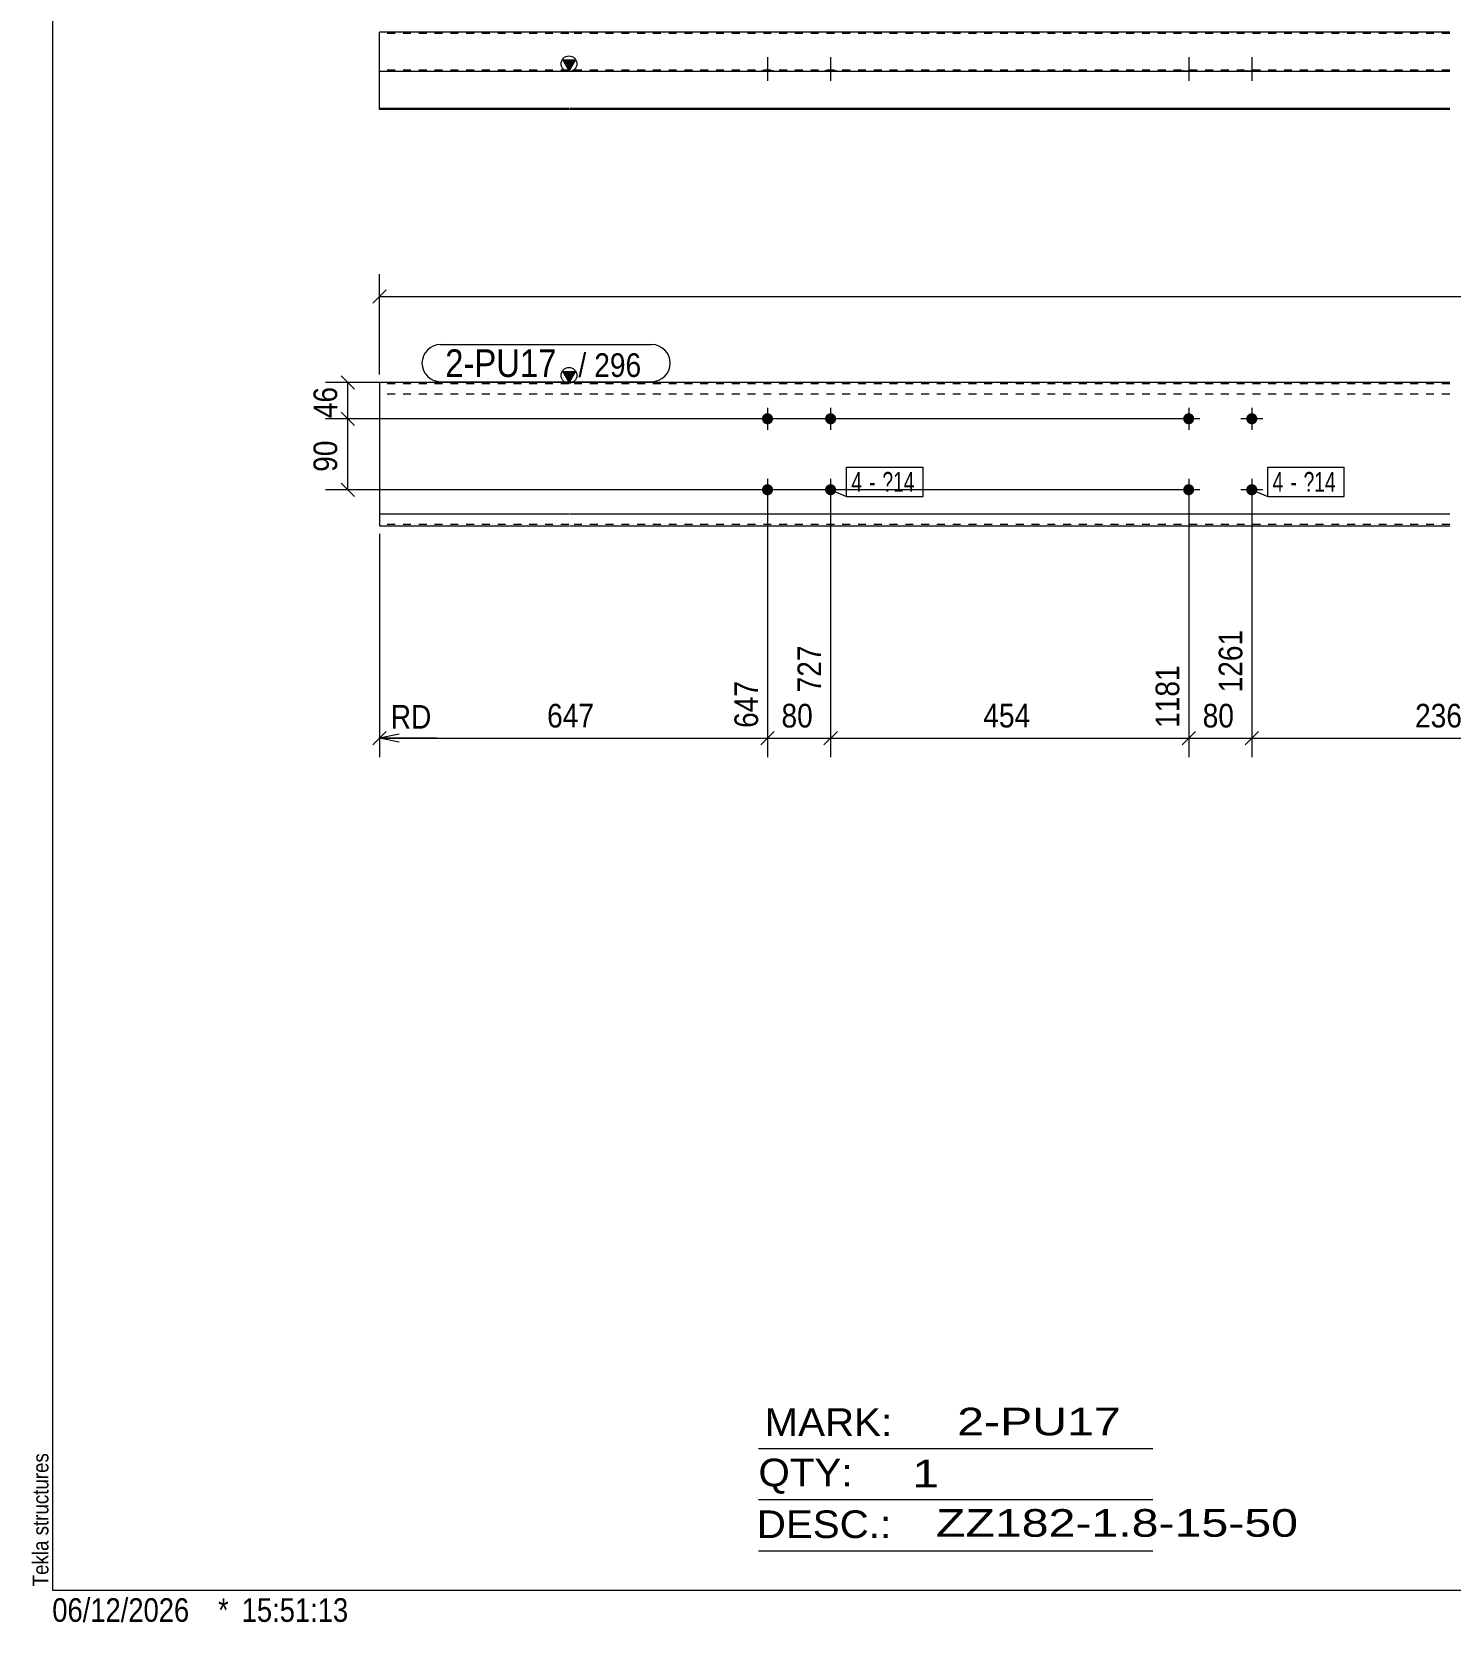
# Model space of a CAD drawing. Header units: millimetres. Extents: x 2 to 579, y 1 to 405.
# Drawn here: x 2.4 to 182.2, y 1 to 202.6 of the extents above; entities that cross this region are included whole.
import ezdxf

# ---------------------------------------------------------------- set-up
doc = ezdxf.new("R2010")
doc.units = ezdxf.units.MM
doc.linetypes.add('XKITLINE00', pattern=[0])
doc.linetypes.add('XKITLINE01', pattern=[4, 1, -1, 1, -1])
for name, color, linetype, lineweight in [('Bolt', 3, 'Continuous', 0), ('BoltMark', 7, 'Continuous', 0), ('Dimensions', 7, 'Continuous', 0), ('DrawingSheet', 5, 'Continuous', 0), ('OtherObjectType', 7, 'Continuous', 0), ('Part', 2, 'Continuous', 0), ('PartMark', 7, 'Continuous', 0)]:
    doc.layers.add(name, color=color, linetype=linetype, lineweight=lineweight)
doc.styles.add('ARIAL', font='ARIAL.TTF')
doc.styles.add('ARIAL_NARROW', font='ARIALN.TTF')

# ---------------------------------------------------------------- blocks, each defined once
blk = doc.blocks.new('*A1')
at = {"layer": 'Bolt'}
for points in [[(96.35, 153.52), (96.34, 153.49), (96.34, 153.45), (96.33, 153.42), (96.33, 153.39), (96.32, 153.35), (96.31, 153.32), (96.29, 153.29), (96.28, 153.26), (96.26, 153.23), (96.25, 153.2), (96.23, 153.17), (96.21, 153.14), (96.19, 153.11), (96.17, 153.09), (96.14, 153.06), (96.12, 153.04), (96.09, 153.01), (96.06, 152.99), (96.04, 152.97), (96.01, 152.96), (95.98, 152.94), (95.95, 152.92), (95.91, 152.91), (95.88, 152.9), (95.85, 152.89), (95.82, 152.88), (95.78, 152.87), (95.75, 152.86), (95.72, 152.86), (95.68, 152.86), (95.65, 152.86), (95.61, 152.86), (95.58, 152.86), (95.54, 152.86), (95.51, 152.87), (95.48, 152.88), (95.44, 152.89), (95.41, 152.9), (95.38, 152.91), (95.35, 152.92), (95.32, 152.94), (95.29, 152.96), (95.26, 152.97), (95.23, 152.99), (95.2, 153.01), (95.18, 153.04), (95.15, 153.06), (95.13, 153.09), (95.11, 153.11), (95.08, 153.14), (95.06, 153.17), (95.05, 153.2), (95.03, 153.23), (95.01, 153.26), (95, 153.29), (94.99, 153.32), (94.98, 153.35), (94.97, 153.39), (94.96, 153.42), (94.95, 153.45), (94.95, 153.49), (94.95, 153.52), (94.95, 153.56), (94.95, 153.59), (94.95, 153.62), (94.95, 153.66), (94.96, 153.69), (94.97, 153.73), (94.98, 153.76), (94.99, 153.79), (95, 153.82), (95.01, 153.86), (95.03, 153.89), (95.05, 153.92), (95.06, 153.94), (95.08, 153.97), (95.11, 154), (95.13, 154.03), (95.15, 154.05), (95.18, 154.07), (95.2, 154.1), (95.23, 154.12), (95.26, 154.14), (95.29, 154.16), (95.32, 154.17), (95.35, 154.19), (95.38, 154.2), (95.41, 154.21), (95.44, 154.23), (95.48, 154.23), (95.51, 154.24), (95.54, 154.25), (95.58, 154.25), (95.61, 154.25), (95.65, 154.26), (95.68, 154.25), (95.72, 154.25), (95.75, 154.25), (95.78, 154.24), (95.82, 154.23), (95.85, 154.23), (95.88, 154.21), (95.91, 154.2), (95.95, 154.19), (95.98, 154.17), (96.01, 154.16), (96.04, 154.14), (96.06, 154.12), (96.09, 154.1), (96.12, 154.07), (96.14, 154.05), (96.17, 154.03), (96.19, 154), (96.21, 153.97), (96.23, 153.94), (96.25, 153.92), (96.26, 153.89), (96.28, 153.86), (96.29, 153.82), (96.31, 153.79), (96.32, 153.76), (96.33, 153.73), (96.33, 153.69), (96.34, 153.66), (96.34, 153.62), (96.35, 153.59), (96.35, 153.56)], [(104.35, 153.52), (104.34, 153.49), (104.34, 153.45), (104.33, 153.42), (104.33, 153.39), (104.32, 153.35), (104.31, 153.32), (104.29, 153.29), (104.28, 153.26), (104.26, 153.23), (104.25, 153.2), (104.23, 153.17), (104.21, 153.14), (104.19, 153.11), (104.17, 153.09), (104.14, 153.06), (104.12, 153.04), (104.09, 153.01), (104.06, 152.99), (104.04, 152.97), (104.01, 152.96), (103.98, 152.94), (103.95, 152.92), (103.91, 152.91), (103.88, 152.9), (103.85, 152.89), (103.82, 152.88), (103.78, 152.87), (103.75, 152.86), (103.72, 152.86), (103.68, 152.86), (103.65, 152.86), (103.61, 152.86), (103.58, 152.86), (103.54, 152.86), (103.51, 152.87), (103.48, 152.88), (103.44, 152.89), (103.41, 152.9), (103.38, 152.91), (103.35, 152.92), (103.32, 152.94), (103.29, 152.96), (103.26, 152.97), (103.23, 152.99), (103.2, 153.01), (103.18, 153.04), (103.15, 153.06), (103.13, 153.09), (103.11, 153.11), (103.08, 153.14), (103.06, 153.17), (103.05, 153.2), (103.03, 153.23), (103.01, 153.26), (103, 153.29), (102.99, 153.32), (102.98, 153.35), (102.97, 153.39), (102.96, 153.42), (102.95, 153.45), (102.95, 153.49), (102.95, 153.52), (102.95, 153.56), (102.95, 153.59), (102.95, 153.62), (102.95, 153.66), (102.96, 153.69), (102.97, 153.73), (102.98, 153.76), (102.99, 153.79), (103, 153.82), (103.01, 153.86), (103.03, 153.89), (103.05, 153.92), (103.06, 153.94), (103.08, 153.97), (103.11, 154), (103.13, 154.03), (103.15, 154.05), (103.18, 154.07), (103.2, 154.1), (103.23, 154.12), (103.26, 154.14), (103.29, 154.16), (103.32, 154.17), (103.35, 154.19), (103.38, 154.2), (103.41, 154.21), (103.44, 154.23), (103.48, 154.23), (103.51, 154.24), (103.54, 154.25), (103.58, 154.25), (103.61, 154.25), (103.65, 154.26), (103.68, 154.25), (103.72, 154.25), (103.75, 154.25), (103.78, 154.24), (103.82, 154.23), (103.85, 154.23), (103.88, 154.21), (103.91, 154.2), (103.95, 154.19), (103.98, 154.17), (104.01, 154.16), (104.04, 154.14), (104.06, 154.12), (104.09, 154.1), (104.12, 154.07), (104.14, 154.05), (104.17, 154.03), (104.19, 154), (104.21, 153.97), (104.23, 153.94), (104.25, 153.92), (104.26, 153.89), (104.28, 153.86), (104.29, 153.82), (104.31, 153.79), (104.32, 153.76), (104.33, 153.73), (104.33, 153.69), (104.34, 153.66), (104.34, 153.62), (104.35, 153.59), (104.35, 153.56)], [(96.35, 144.52), (96.34, 144.49), (96.34, 144.45), (96.33, 144.42), (96.33, 144.39), (96.32, 144.35), (96.31, 144.32), (96.29, 144.29), (96.28, 144.26), (96.26, 144.23), (96.25, 144.2), (96.23, 144.17), (96.21, 144.14), (96.19, 144.11), (96.17, 144.09), (96.14, 144.06), (96.12, 144.04), (96.09, 144.01), (96.06, 143.99), (96.04, 143.97), (96.01, 143.96), (95.98, 143.94), (95.95, 143.92), (95.91, 143.91), (95.88, 143.9), (95.85, 143.89), (95.82, 143.88), (95.78, 143.87), (95.75, 143.86), (95.72, 143.86), (95.68, 143.86), (95.65, 143.86), (95.61, 143.86), (95.58, 143.86), (95.54, 143.86), (95.51, 143.87), (95.48, 143.88), (95.44, 143.89), (95.41, 143.9), (95.38, 143.91), (95.35, 143.92), (95.32, 143.94), (95.29, 143.96), (95.26, 143.97), (95.23, 143.99), (95.2, 144.01), (95.18, 144.04), (95.15, 144.06), (95.13, 144.09), (95.11, 144.11), (95.08, 144.14), (95.06, 144.17), (95.05, 144.2), (95.03, 144.23), (95.01, 144.26), (95, 144.29), (94.99, 144.32), (94.98, 144.35), (94.97, 144.39), (94.96, 144.42), (94.95, 144.45), (94.95, 144.49), (94.95, 144.52), (94.95, 144.56), (94.95, 144.59), (94.95, 144.62), (94.95, 144.66), (94.96, 144.69), (94.97, 144.73), (94.98, 144.76), (94.99, 144.79), (95, 144.82), (95.01, 144.86), (95.03, 144.89), (95.05, 144.92), (95.06, 144.94), (95.08, 144.97), (95.11, 145), (95.13, 145.03), (95.15, 145.05), (95.18, 145.07), (95.2, 145.1), (95.23, 145.12), (95.26, 145.14), (95.29, 145.16), (95.32, 145.17), (95.35, 145.19), (95.38, 145.2), (95.41, 145.21), (95.44, 145.23), (95.48, 145.23), (95.51, 145.24), (95.54, 145.25), (95.58, 145.25), (95.61, 145.25), (95.65, 145.26), (95.68, 145.25), (95.72, 145.25), (95.75, 145.25), (95.78, 145.24), (95.82, 145.23), (95.85, 145.23), (95.88, 145.21), (95.91, 145.2), (95.95, 145.19), (95.98, 145.17), (96.01, 145.16), (96.04, 145.14), (96.06, 145.12), (96.09, 145.1), (96.12, 145.07), (96.14, 145.05), (96.17, 145.03), (96.19, 145), (96.21, 144.97), (96.23, 144.94), (96.25, 144.92), (96.26, 144.89), (96.28, 144.86), (96.29, 144.82), (96.31, 144.79), (96.32, 144.76), (96.33, 144.73), (96.33, 144.69), (96.34, 144.66), (96.34, 144.62), (96.35, 144.59), (96.35, 144.56)], [(104.35, 144.52), (104.34, 144.49), (104.34, 144.45), (104.33, 144.42), (104.33, 144.39), (104.32, 144.35), (104.31, 144.32), (104.29, 144.29), (104.28, 144.26), (104.26, 144.23), (104.25, 144.2), (104.23, 144.17), (104.21, 144.14), (104.19, 144.11), (104.17, 144.09), (104.14, 144.06), (104.12, 144.04), (104.09, 144.01), (104.06, 143.99), (104.04, 143.97), (104.01, 143.96), (103.98, 143.94), (103.95, 143.92), (103.91, 143.91), (103.88, 143.9), (103.85, 143.89), (103.82, 143.88), (103.78, 143.87), (103.75, 143.86), (103.72, 143.86), (103.68, 143.86), (103.65, 143.86), (103.61, 143.86), (103.58, 143.86), (103.54, 143.86), (103.51, 143.87), (103.48, 143.88), (103.44, 143.89), (103.41, 143.9), (103.38, 143.91), (103.35, 143.92), (103.32, 143.94), (103.29, 143.96), (103.26, 143.97), (103.23, 143.99), (103.2, 144.01), (103.18, 144.04), (103.15, 144.06), (103.13, 144.09), (103.11, 144.11), (103.08, 144.14), (103.06, 144.17), (103.05, 144.2), (103.03, 144.23), (103.01, 144.26), (103, 144.29), (102.99, 144.32), (102.98, 144.35), (102.97, 144.39), (102.96, 144.42), (102.95, 144.45), (102.95, 144.49), (102.95, 144.52), (102.95, 144.56), (102.95, 144.59), (102.95, 144.62), (102.95, 144.66), (102.96, 144.69), (102.97, 144.73), (102.98, 144.76), (102.99, 144.79), (103, 144.82), (103.01, 144.86), (103.03, 144.89), (103.05, 144.92), (103.06, 144.94), (103.08, 144.97), (103.11, 145), (103.13, 145.03), (103.15, 145.05), (103.18, 145.07), (103.2, 145.1), (103.23, 145.12), (103.26, 145.14), (103.29, 145.16), (103.32, 145.17), (103.35, 145.19), (103.38, 145.2), (103.41, 145.21), (103.44, 145.23), (103.48, 145.23), (103.51, 145.24), (103.54, 145.25), (103.58, 145.25), (103.61, 145.25), (103.65, 145.26), (103.68, 145.25), (103.72, 145.25), (103.75, 145.25), (103.78, 145.24), (103.82, 145.23), (103.85, 145.23), (103.88, 145.21), (103.91, 145.2), (103.95, 145.19), (103.98, 145.17), (104.01, 145.16), (104.04, 145.14), (104.06, 145.12), (104.09, 145.1), (104.12, 145.07), (104.14, 145.05), (104.17, 145.03), (104.19, 145), (104.21, 144.97), (104.23, 144.94), (104.25, 144.92), (104.26, 144.89), (104.28, 144.86), (104.29, 144.82), (104.31, 144.79), (104.32, 144.76), (104.33, 144.73), (104.33, 144.69), (104.34, 144.66), (104.34, 144.62), (104.35, 144.59), (104.35, 144.56)]]:
    blk.add_hatch(color=3, dxfattribs=at).paths.add_polyline_path(points, flags=17)
at = {"layer": 'Bolt', "color": 3, "linetype": 'XKITLINE00', "lineweight": 0}
for p, q in [((97.05, 153.56), (94.25, 153.56)), ((95.65, 154.96), (95.65, 152.16)), ((105.05, 153.56), (102.25, 153.56)), ((103.65, 154.96), (103.65, 152.16)), ((95.65, 145.96), (95.65, 143.16)), ((103.65, 145.96), (103.65, 143.16)), ((97.05, 144.56), (94.25, 144.56)), ((105.05, 144.56), (102.25, 144.56))]:
    blk.add_line(p, q, dxfattribs=at)
blk = doc.blocks.new('*A4')
at = {"layer": 'Bolt'}
for points in [[(149.74, 153.52), (149.73, 153.49), (149.73, 153.45), (149.72, 153.42), (149.72, 153.39), (149.71, 153.35), (149.7, 153.32), (149.68, 153.29), (149.67, 153.26), (149.65, 153.23), (149.64, 153.2), (149.62, 153.17), (149.6, 153.14), (149.58, 153.11), (149.56, 153.09), (149.53, 153.06), (149.51, 153.04), (149.48, 153.01), (149.45, 152.99), (149.43, 152.97), (149.4, 152.96), (149.37, 152.94), (149.34, 152.92), (149.3, 152.91), (149.27, 152.9), (149.24, 152.89), (149.21, 152.88), (149.17, 152.87), (149.14, 152.86), (149.11, 152.86), (149.07, 152.86), (149.04, 152.86), (149, 152.86), (148.97, 152.86), (148.93, 152.86), (148.9, 152.87), (148.87, 152.88), (148.83, 152.89), (148.8, 152.9), (148.77, 152.91), (148.74, 152.92), (148.71, 152.94), (148.68, 152.96), (148.65, 152.97), (148.62, 152.99), (148.59, 153.01), (148.57, 153.04), (148.54, 153.06), (148.52, 153.09), (148.5, 153.11), (148.47, 153.14), (148.45, 153.17), (148.44, 153.2), (148.42, 153.23), (148.4, 153.26), (148.39, 153.29), (148.38, 153.32), (148.37, 153.35), (148.36, 153.39), (148.35, 153.42), (148.34, 153.45), (148.34, 153.49), (148.34, 153.52), (148.34, 153.56), (148.34, 153.59), (148.34, 153.62), (148.34, 153.66), (148.35, 153.69), (148.36, 153.73), (148.37, 153.76), (148.38, 153.79), (148.39, 153.82), (148.4, 153.86), (148.42, 153.89), (148.44, 153.92), (148.45, 153.94), (148.47, 153.97), (148.5, 154), (148.52, 154.03), (148.54, 154.05), (148.57, 154.07), (148.59, 154.1), (148.62, 154.12), (148.65, 154.14), (148.68, 154.16), (148.71, 154.17), (148.74, 154.19), (148.77, 154.2), (148.8, 154.21), (148.83, 154.23), (148.87, 154.23), (148.9, 154.24), (148.93, 154.25), (148.97, 154.25), (149, 154.25), (149.04, 154.26), (149.07, 154.25), (149.11, 154.25), (149.14, 154.25), (149.17, 154.24), (149.21, 154.23), (149.24, 154.23), (149.27, 154.21), (149.3, 154.2), (149.34, 154.19), (149.37, 154.17), (149.4, 154.16), (149.43, 154.14), (149.45, 154.12), (149.48, 154.1), (149.51, 154.07), (149.53, 154.05), (149.56, 154.03), (149.58, 154), (149.6, 153.97), (149.62, 153.94), (149.64, 153.92), (149.65, 153.89), (149.67, 153.86), (149.68, 153.82), (149.7, 153.79), (149.71, 153.76), (149.72, 153.73), (149.72, 153.69), (149.73, 153.66), (149.73, 153.62), (149.74, 153.59), (149.74, 153.56)], [(157.74, 153.52), (157.73, 153.49), (157.73, 153.45), (157.72, 153.42), (157.72, 153.39), (157.71, 153.35), (157.7, 153.32), (157.68, 153.29), (157.67, 153.26), (157.65, 153.23), (157.64, 153.2), (157.62, 153.17), (157.6, 153.14), (157.58, 153.11), (157.56, 153.09), (157.53, 153.06), (157.51, 153.04), (157.48, 153.01), (157.45, 152.99), (157.43, 152.97), (157.4, 152.96), (157.37, 152.94), (157.34, 152.92), (157.3, 152.91), (157.27, 152.9), (157.24, 152.89), (157.21, 152.88), (157.17, 152.87), (157.14, 152.86), (157.11, 152.86), (157.07, 152.86), (157.04, 152.86), (157, 152.86), (156.97, 152.86), (156.93, 152.86), (156.9, 152.87), (156.87, 152.88), (156.83, 152.89), (156.8, 152.9), (156.77, 152.91), (156.74, 152.92), (156.71, 152.94), (156.68, 152.96), (156.65, 152.97), (156.62, 152.99), (156.59, 153.01), (156.57, 153.04), (156.54, 153.06), (156.52, 153.09), (156.5, 153.11), (156.47, 153.14), (156.45, 153.17), (156.44, 153.2), (156.42, 153.23), (156.4, 153.26), (156.39, 153.29), (156.38, 153.32), (156.37, 153.35), (156.36, 153.39), (156.35, 153.42), (156.34, 153.45), (156.34, 153.49), (156.34, 153.52), (156.34, 153.56), (156.34, 153.59), (156.34, 153.62), (156.34, 153.66), (156.35, 153.69), (156.36, 153.73), (156.37, 153.76), (156.38, 153.79), (156.39, 153.82), (156.4, 153.86), (156.42, 153.89), (156.44, 153.92), (156.45, 153.94), (156.47, 153.97), (156.5, 154), (156.52, 154.03), (156.54, 154.05), (156.57, 154.07), (156.59, 154.1), (156.62, 154.12), (156.65, 154.14), (156.68, 154.16), (156.71, 154.17), (156.74, 154.19), (156.77, 154.2), (156.8, 154.21), (156.83, 154.23), (156.87, 154.23), (156.9, 154.24), (156.93, 154.25), (156.97, 154.25), (157, 154.25), (157.04, 154.26), (157.07, 154.25), (157.11, 154.25), (157.14, 154.25), (157.17, 154.24), (157.21, 154.23), (157.24, 154.23), (157.27, 154.21), (157.3, 154.2), (157.34, 154.19), (157.37, 154.17), (157.4, 154.16), (157.43, 154.14), (157.45, 154.12), (157.48, 154.1), (157.51, 154.07), (157.53, 154.05), (157.56, 154.03), (157.58, 154), (157.6, 153.97), (157.62, 153.94), (157.64, 153.92), (157.65, 153.89), (157.67, 153.86), (157.68, 153.82), (157.7, 153.79), (157.71, 153.76), (157.72, 153.73), (157.72, 153.69), (157.73, 153.66), (157.73, 153.62), (157.74, 153.59), (157.74, 153.56)], [(149.74, 144.52), (149.73, 144.49), (149.73, 144.45), (149.72, 144.42), (149.72, 144.39), (149.71, 144.35), (149.7, 144.32), (149.68, 144.29), (149.67, 144.26), (149.65, 144.23), (149.64, 144.2), (149.62, 144.17), (149.6, 144.14), (149.58, 144.11), (149.56, 144.09), (149.53, 144.06), (149.51, 144.04), (149.48, 144.01), (149.45, 143.99), (149.43, 143.97), (149.4, 143.96), (149.37, 143.94), (149.34, 143.92), (149.3, 143.91), (149.27, 143.9), (149.24, 143.89), (149.21, 143.88), (149.17, 143.87), (149.14, 143.86), (149.11, 143.86), (149.07, 143.86), (149.04, 143.86), (149, 143.86), (148.97, 143.86), (148.93, 143.86), (148.9, 143.87), (148.87, 143.88), (148.83, 143.89), (148.8, 143.9), (148.77, 143.91), (148.74, 143.92), (148.71, 143.94), (148.68, 143.96), (148.65, 143.97), (148.62, 143.99), (148.59, 144.01), (148.57, 144.04), (148.54, 144.06), (148.52, 144.09), (148.5, 144.11), (148.47, 144.14), (148.45, 144.17), (148.44, 144.2), (148.42, 144.23), (148.4, 144.26), (148.39, 144.29), (148.38, 144.32), (148.37, 144.35), (148.36, 144.39), (148.35, 144.42), (148.34, 144.45), (148.34, 144.49), (148.34, 144.52), (148.34, 144.56), (148.34, 144.59), (148.34, 144.62), (148.34, 144.66), (148.35, 144.69), (148.36, 144.73), (148.37, 144.76), (148.38, 144.79), (148.39, 144.82), (148.4, 144.86), (148.42, 144.89), (148.44, 144.92), (148.45, 144.94), (148.47, 144.97), (148.5, 145), (148.52, 145.03), (148.54, 145.05), (148.57, 145.07), (148.59, 145.1), (148.62, 145.12), (148.65, 145.14), (148.68, 145.16), (148.71, 145.17), (148.74, 145.19), (148.77, 145.2), (148.8, 145.21), (148.83, 145.23), (148.87, 145.23), (148.9, 145.24), (148.93, 145.25), (148.97, 145.25), (149, 145.25), (149.04, 145.26), (149.07, 145.25), (149.11, 145.25), (149.14, 145.25), (149.17, 145.24), (149.21, 145.23), (149.24, 145.23), (149.27, 145.21), (149.3, 145.2), (149.34, 145.19), (149.37, 145.17), (149.4, 145.16), (149.43, 145.14), (149.45, 145.12), (149.48, 145.1), (149.51, 145.07), (149.53, 145.05), (149.56, 145.03), (149.58, 145), (149.6, 144.97), (149.62, 144.94), (149.64, 144.92), (149.65, 144.89), (149.67, 144.86), (149.68, 144.82), (149.7, 144.79), (149.71, 144.76), (149.72, 144.73), (149.72, 144.69), (149.73, 144.66), (149.73, 144.62), (149.74, 144.59), (149.74, 144.56)], [(157.74, 144.52), (157.73, 144.49), (157.73, 144.45), (157.72, 144.42), (157.72, 144.39), (157.71, 144.35), (157.7, 144.32), (157.68, 144.29), (157.67, 144.26), (157.65, 144.23), (157.64, 144.2), (157.62, 144.17), (157.6, 144.14), (157.58, 144.11), (157.56, 144.09), (157.53, 144.06), (157.51, 144.04), (157.48, 144.01), (157.45, 143.99), (157.43, 143.97), (157.4, 143.96), (157.37, 143.94), (157.34, 143.92), (157.3, 143.91), (157.27, 143.9), (157.24, 143.89), (157.21, 143.88), (157.17, 143.87), (157.14, 143.86), (157.11, 143.86), (157.07, 143.86), (157.04, 143.86), (157, 143.86), (156.97, 143.86), (156.93, 143.86), (156.9, 143.87), (156.87, 143.88), (156.83, 143.89), (156.8, 143.9), (156.77, 143.91), (156.74, 143.92), (156.71, 143.94), (156.68, 143.96), (156.65, 143.97), (156.62, 143.99), (156.59, 144.01), (156.57, 144.04), (156.54, 144.06), (156.52, 144.09), (156.5, 144.11), (156.47, 144.14), (156.45, 144.17), (156.44, 144.2), (156.42, 144.23), (156.4, 144.26), (156.39, 144.29), (156.38, 144.32), (156.37, 144.35), (156.36, 144.39), (156.35, 144.42), (156.34, 144.45), (156.34, 144.49), (156.34, 144.52), (156.34, 144.56), (156.34, 144.59), (156.34, 144.62), (156.34, 144.66), (156.35, 144.69), (156.36, 144.73), (156.37, 144.76), (156.38, 144.79), (156.39, 144.82), (156.4, 144.86), (156.42, 144.89), (156.44, 144.92), (156.45, 144.94), (156.47, 144.97), (156.5, 145), (156.52, 145.03), (156.54, 145.05), (156.57, 145.07), (156.59, 145.1), (156.62, 145.12), (156.65, 145.14), (156.68, 145.16), (156.71, 145.17), (156.74, 145.19), (156.77, 145.2), (156.8, 145.21), (156.83, 145.23), (156.87, 145.23), (156.9, 145.24), (156.93, 145.25), (156.97, 145.25), (157, 145.25), (157.04, 145.26), (157.07, 145.25), (157.11, 145.25), (157.14, 145.25), (157.17, 145.24), (157.21, 145.23), (157.24, 145.23), (157.27, 145.21), (157.3, 145.2), (157.34, 145.19), (157.37, 145.17), (157.4, 145.16), (157.43, 145.14), (157.45, 145.12), (157.48, 145.1), (157.51, 145.07), (157.53, 145.05), (157.56, 145.03), (157.58, 145), (157.6, 144.97), (157.62, 144.94), (157.64, 144.92), (157.65, 144.89), (157.67, 144.86), (157.68, 144.82), (157.7, 144.79), (157.71, 144.76), (157.72, 144.73), (157.72, 144.69), (157.73, 144.66), (157.73, 144.62), (157.74, 144.59), (157.74, 144.56)]]:
    blk.add_hatch(color=3, dxfattribs=at).paths.add_polyline_path(points, flags=17)
at = {"layer": 'Bolt', "color": 3, "linetype": 'XKITLINE00', "lineweight": 0}
for p, q in [((150.44, 153.56), (147.64, 153.56)), ((149.04, 154.96), (149.04, 152.16)), ((158.44, 153.56), (155.64, 153.56)), ((157.04, 154.96), (157.04, 152.16)), ((149.04, 145.96), (149.04, 143.16)), ((157.04, 145.96), (157.04, 143.16)), ((150.44, 144.56), (147.64, 144.56)), ((158.44, 144.56), (155.64, 144.56))]:
    blk.add_line(p, q, dxfattribs=at)
blk = doc.blocks.new('*A7')
at = {"layer": 'Part'}
blk.add_hatch(color=2, dxfattribs=at).paths.add_polyline_path([(69.69, 159.56), (71.29, 159.56), (70.49, 158.16)], flags=17)
at = {"layer": 'Part', "color": 2, "linetype": 'XKITLINE00', "lineweight": 0}
for p, q in [((70.49, 158.16), (69.69, 159.56)), ((69.69, 159.56), (71.29, 159.56)), ((71.29, 159.56), (70.49, 158.16)), ((46.45, 158.16), (46.45, 139.96)), ((70.45, 158.16), (46.45, 158.16)), ((182.13, 158.16), (70.55, 158.16)), ((70.45, 141.46), (46.45, 141.46)), ((182.13, 141.46), (70.55, 141.46)), ((46.45, 139.96), (70.45, 139.96)), ((70.55, 139.96), (182.13, 139.96))]:
    blk.add_line(p, q, dxfattribs=at)
at = {"layer": 'Part', "color": 7, "linetype": 'XKITLINE01', "lineweight": 0}
for p, q in [((70.45, 157.98), (46.45, 157.98)), ((182.13, 157.98), (70.55, 157.98)), ((70.45, 156.66), (46.45, 156.66)), ((182.13, 156.66), (70.55, 156.66)), ((70.45, 140.14), (46.45, 140.14)), ((182.13, 140.14), (70.55, 140.14))]:
    blk.add_line(p, q, dxfattribs=at)
at = {"layer": 'Part', "color": 2, "linetype": 'XKITLINE00', "lineweight": 0}
blk.add_circle((70.49, 159.06), 1, dxfattribs=at)
blk = doc.blocks.new('*A8')
at = {"layer": 'Bolt'}
for points in [[(94.95, 197.58), (94.95, 197.76), (96.35, 197.76), (96.35, 197.58)], [(94.95, 197.58), (94.95, 197.76), (96.35, 197.76), (96.35, 197.58)], [(102.95, 197.58), (102.95, 197.76), (104.35, 197.76), (104.35, 197.58)], [(102.95, 197.58), (102.95, 197.76), (104.35, 197.76), (104.35, 197.58)]]:
    blk.add_hatch(color=3, dxfattribs=at).paths.add_polyline_path(points, flags=17)
at = {"layer": 'Bolt', "color": 3, "linetype": 'XKITLINE00', "lineweight": 0}
for p, q in [((94.95, 197.76), (94.95, 197.58)), ((94.95, 197.76), (94.95, 197.58)), ((95.65, 199.42), (95.65, 196.42)), ((95.65, 199.42), (95.65, 196.42)), ((96.35, 197.76), (96.35, 197.58)), ((96.35, 197.76), (96.35, 197.58)), ((102.95, 197.76), (102.95, 197.58)), ((102.95, 197.76), (102.95, 197.58)), ((103.65, 199.42), (103.65, 196.42)), ((103.65, 199.42), (103.65, 196.42)), ((104.35, 197.76), (104.35, 197.58)), ((104.35, 197.76), (104.35, 197.58))]:
    blk.add_line(p, q, dxfattribs=at)
blk = doc.blocks.new('*A11')
at = {"layer": 'Bolt'}
for points in [[(148.34, 197.58), (148.34, 197.76), (149.74, 197.76), (149.74, 197.58)], [(148.34, 197.58), (148.34, 197.76), (149.74, 197.76), (149.74, 197.58)], [(156.34, 197.58), (156.34, 197.76), (157.74, 197.76), (157.74, 197.58)], [(156.34, 197.58), (156.34, 197.76), (157.74, 197.76), (157.74, 197.58)]]:
    blk.add_hatch(color=3, dxfattribs=at).paths.add_polyline_path(points, flags=17)
at = {"layer": 'Bolt', "color": 3, "linetype": 'XKITLINE00', "lineweight": 0}
for p, q in [((148.34, 197.76), (148.34, 197.58)), ((148.34, 197.76), (148.34, 197.58)), ((149.04, 199.42), (149.04, 196.42)), ((149.04, 199.42), (149.04, 196.42)), ((149.74, 197.76), (149.74, 197.58)), ((149.74, 197.76), (149.74, 197.58)), ((156.34, 197.76), (156.34, 197.58)), ((156.34, 197.76), (156.34, 197.58)), ((157.04, 199.42), (157.04, 196.42)), ((157.04, 199.42), (157.04, 196.42)), ((157.74, 197.76), (157.74, 197.58)), ((157.74, 197.76), (157.74, 197.58))]:
    blk.add_line(p, q, dxfattribs=at)
blk = doc.blocks.new('*A14')
at = {"layer": 'Part'}
blk.add_hatch(color=2, dxfattribs=at).paths.add_polyline_path([(69.69, 199.07), (71.29, 199.07), (70.49, 197.67)], flags=17)
at = {"layer": 'Part', "color": 2, "linetype": 'XKITLINE00', "lineweight": 0}
for p, q in [((46.45, 192.94), (46.45, 202.58)), ((70.45, 202.58), (46.45, 202.58)), ((182.13, 202.58), (70.55, 202.58)), ((70.49, 197.67), (69.69, 199.07)), ((69.69, 199.07), (71.29, 199.07)), ((71.29, 199.07), (70.49, 197.67)), ((70.45, 197.58), (46.45, 197.58)), ((182.13, 197.58), (70.55, 197.58)), ((46.45, 192.76), (46.45, 192.94)), ((46.45, 192.94), (70.45, 192.94)), ((70.45, 192.76), (46.45, 192.76)), ((70.55, 192.94), (182.13, 192.94)), ((182.13, 192.76), (70.55, 192.76))]:
    blk.add_line(p, q, dxfattribs=at)
at = {"layer": 'Part', "color": 7, "linetype": 'XKITLINE01', "lineweight": 0}
for p, q in [((70.45, 202.4), (46.45, 202.4)), ((182.13, 202.4), (70.55, 202.4)), ((70.45, 197.76), (46.45, 197.76)), ((182.13, 197.76), (70.55, 197.76))]:
    blk.add_line(p, q, dxfattribs=at)
at = {"layer": 'Part', "color": 2, "linetype": 'XKITLINE00', "lineweight": 0}
blk.add_circle((70.49, 198.57), 1, dxfattribs=at)
blk = doc.blocks.new('*A15')
at = {"layer": 'DrawingSheet', "color": 5, "linetype": 'XKITLINE00', "lineweight": 0}
for p, q in [((5, 405), (5, 5)), ((5, 5), (579, 5))]:
    blk.add_line(p, q, dxfattribs=at)
at = {"layer": 'DrawingSheet', "color": 5, "style": 'ARIAL', "width": 0.85}
blk.add_text('Tekla structures', height=2, rotation=90, dxfattribs=at).set_placement((4.5, 5.5))
blk = doc.blocks.new('*A19')
at = {"layer": 'OtherObjectType', "color": 6, "linetype": 'XKITLINE00', "lineweight": 0}
for p, q in [((94.5, 23), (144.5, 23)), ((94.5, 16.5), (144.5, 16.5)), ((94.5, 10), (144.5, 10))]:
    blk.add_line(p, q, dxfattribs=at)
at = {"layer": 'OtherObjectType', "color": 6, "style": 'ARIAL_NARROW'}
for s, width, p in [('MARK:', 1.275, (95.27, 24.58)), ('2-PU17', 1.525501, (119.69, 24.65)), ('QTY:', 1.275, (94.5, 18.19)), ('1', 1.525501, (113.99, 18.05)), ('DESC.:', 1.275, (94.29, 11.63)), ('ZZ182-1.8-15-50', 1.525501, (117, 11.79))]:
    blk.add_text(s, height=3.5, dxfattribs=dict(at, width=width)).set_placement(p)
blk = doc.blocks.new('*A22')
at = {"layer": 'OtherObjectType', "color": 7, "style": 'ARIAL_NARROW', "width": 1.008832}
for s, p in [('06/12/2026', (4.99, 1)), ('15:51:13', (29, 1)), ('*', (26, 1))]:
    blk.add_text(s, height=3, dxfattribs=at).set_placement(p)
blk = doc.blocks.new('*A29')
at = {"layer": 'Dimensions', "color": 7, "linetype": 'XKITLINE00', "lineweight": 0}
for p, q in [((148.04, 153.56), (39.6, 153.56)), ((41.6, 154.4), (43.3, 152.71)), ((42.45, 144.56), (42.45, 153.56)), ((41.6, 145.4), (43.3, 143.71)), ((148.04, 144.56), (39.6, 144.56))]:
    blk.add_line(p, q, dxfattribs=at)
at = {"layer": 'Dimensions', "color": 3}
for p in [(42.45, 153.56), (42.45, 144.56)]:
    blk.add_point(p, dxfattribs=at)
at = {"layer": 'Dimensions', "color": 3, "style": 'ARIAL', "width": 0.85}
blk.add_text('90', height=3, rotation=90.0002, dxfattribs=at).set_placement((41.1, 146.83))
blk = doc.blocks.new('*A30')
at = {"layer": 'Dimensions', "color": 7, "linetype": 'XKITLINE00', "lineweight": 0}
for p, q in [((94.65, 158.16), (39.6, 158.16)), ((41.6, 159), (43.3, 157.31)), ((42.45, 153.56), (42.45, 158.16)), ((148.04, 153.56), (39.6, 153.56)), ((41.6, 154.4), (43.3, 152.71))]:
    blk.add_line(p, q, dxfattribs=at)
at = {"layer": 'Dimensions', "color": 3}
for p in [(42.45, 158.16), (42.45, 153.56)]:
    blk.add_point(p, dxfattribs=at)
at = {"layer": 'Dimensions', "color": 3, "style": 'ARIAL', "width": 0.85}
blk.add_text('46', height=3, rotation=90.0002, dxfattribs=at).set_placement((41.1, 153.63))
blk = doc.blocks.new('*A31')
at = {"layer": 'Dimensions', "color": 7, "linetype": 'XKITLINE00', "lineweight": 0}
for p, q in [((46.45, 159.16), (46.45, 171.91)), ((47.3, 169.9), (45.6, 168.21)), ((46.45, 169.06), (420.51, 169.06))]:
    blk.add_line(p, q, dxfattribs=at)
at = {"layer": 'Dimensions', "color": 3}
blk.add_point((46.45, 169.06), dxfattribs=at)
blk = doc.blocks.new('*A32')
at = {"layer": 'Dimensions', "color": 7, "linetype": 'XKITLINE00', "lineweight": 0}
for p, q in [((95.65, 143.56), (95.65, 110.66)), ((46.45, 138.96), (46.45, 110.66)), ((46.45, 138.96), (46.45, 110.66)), ((47.3, 113.9), (45.6, 112.21)), ((48.95, 113.56), (46.45, 113.06)), ((46.45, 113.06), (95.65, 113.06)), ((48.95, 112.56), (46.45, 113.06)), ((53.67, 113.06), (46.45, 113.06)), ((96.5, 113.9), (94.8, 112.21))]:
    blk.add_line(p, q, dxfattribs=at)
at = {"layer": 'Dimensions', "color": 3}
for p in [(46.45, 113.06), (95.65, 113.06)]:
    blk.add_point(p, dxfattribs=at)
at = {"layer": 'Dimensions', "color": 7}
blk.add_point((46.45, 113.06), dxfattribs=at)
at = {"layer": 'Dimensions', "color": 3, "style": 'ARIAL', "width": 0.85}
blk.add_text('647', height=3, rotation=90.0002, dxfattribs=at).set_placement((94.45, 114.36))
for s, p in [('RD', (47.89, 114.26)), ('647', (67.71, 114.41))]:
    blk.add_text(s, height=3, dxfattribs=at).set_placement(p)
blk = doc.blocks.new('*A33')
at = {"layer": 'Dimensions', "color": 7, "linetype": 'XKITLINE00', "lineweight": 0}
for p, q in [((95.65, 143.56), (95.65, 110.66)), ((103.65, 143.56), (103.65, 110.66)), ((96.5, 113.9), (94.8, 112.21)), ((95.65, 113.06), (103.65, 113.06)), ((104.5, 113.9), (102.8, 112.21))]:
    blk.add_line(p, q, dxfattribs=at)
at = {"layer": 'Dimensions', "color": 3}
for p in [(95.65, 113.06), (103.65, 113.06)]:
    blk.add_point(p, dxfattribs=at)
at = {"layer": 'Dimensions', "color": 3, "style": 'ARIAL', "width": 0.85}
blk.add_text('727', height=3, rotation=90.0002, dxfattribs=at).set_placement((102.45, 118.86))
blk.add_text('80', height=3, dxfattribs=at).set_placement((97.42, 114.41))
blk = doc.blocks.new('*A34')
at = {"layer": 'Dimensions', "color": 7, "linetype": 'XKITLINE00', "lineweight": 0}
for p, q in [((103.65, 143.56), (103.65, 110.66)), ((149.04, 143.56), (149.04, 110.66)), ((104.5, 113.9), (102.8, 112.21)), ((103.65, 113.06), (149.04, 113.06)), ((149.88, 113.9), (148.19, 112.21))]:
    blk.add_line(p, q, dxfattribs=at)
at = {"layer": 'Dimensions', "color": 3}
for p in [(103.65, 113.06), (149.04, 113.06)]:
    blk.add_point(p, dxfattribs=at)
at = {"layer": 'Dimensions', "color": 3, "style": 'ARIAL', "width": 0.85}
blk.add_text('1181', height=3, rotation=90.0002, dxfattribs=at).set_placement((147.84, 114.36))
blk.add_text('454', height=3, dxfattribs=at).set_placement((123, 114.41))
blk = doc.blocks.new('*A35')
at = {"layer": 'Dimensions', "color": 7, "linetype": 'XKITLINE00', "lineweight": 0}
for p, q in [((149.04, 143.56), (149.04, 110.66)), ((157.04, 143.56), (157.04, 110.66)), ((149.88, 113.9), (148.19, 112.21)), ((149.04, 113.06), (157.04, 113.06)), ((157.88, 113.9), (156.19, 112.21))]:
    blk.add_line(p, q, dxfattribs=at)
at = {"layer": 'Dimensions', "color": 3}
for p in [(149.04, 113.06), (157.04, 113.06)]:
    blk.add_point(p, dxfattribs=at)
at = {"layer": 'Dimensions', "color": 3, "style": 'ARIAL', "width": 0.85}
blk.add_text('1261', height=3, rotation=90.0002, dxfattribs=at).set_placement((155.84, 118.86))
blk.add_text('80', height=3, dxfattribs=at).set_placement((150.81, 114.41))
blk = doc.blocks.new('*A36')
at = {"layer": 'Dimensions', "color": 7, "linetype": 'XKITLINE00', "lineweight": 0}
for p, q in [((157.04, 143.56), (157.04, 110.66)), ((207.33, 143.56), (207.33, 110.66)), ((157.88, 113.9), (156.19, 112.21)), ((157.04, 113.06), (207.33, 113.06)), ((208.18, 113.9), (206.48, 112.21))]:
    blk.add_line(p, q, dxfattribs=at)
at = {"layer": 'Dimensions', "color": 3}
for p in [(157.04, 113.06), (207.33, 113.06)]:
    blk.add_point(p, dxfattribs=at)
at = {"layer": 'Dimensions', "color": 3, "style": 'ARIAL', "width": 0.85}
blk.add_text('3621', height=3, rotation=90.0002, dxfattribs=at).set_placement((206.13, 114.36))
blk.add_text('2360', height=3, dxfattribs=at).set_placement((177.73, 114.41))
blk = doc.blocks.new('*A44')
at = {"layer": 'BoltMark', "color": 7, "linetype": 'XKITLINE00', "lineweight": 0}
for p, q in [((159.07, 147.41), (168.76, 147.41)), ((159.07, 143.71), (159.07, 147.41)), ((168.76, 143.71), (168.76, 147.41)), ((157.04, 144.56), (159.07, 143.71)), ((159.07, 143.71), (168.76, 143.71))]:
    blk.add_line(p, q, dxfattribs=at)
at = {"layer": 'BoltMark', "color": 3, "style": 'ARIAL_NARROW', "width": 0.85}
for s, p in [('4', (159.67, 144.31)), ('-', (161.94, 144.31)), ('?14', (163.6, 144.31))]:
    blk.add_text(s, height=2.5, dxfattribs=at).set_placement(p)
blk = doc.blocks.new('*A47')
at = {"layer": 'BoltMark', "color": 7, "linetype": 'XKITLINE00', "lineweight": 0}
for p, q in [((105.68, 147.41), (115.37, 147.41)), ((105.68, 143.71), (105.68, 147.41)), ((115.37, 143.71), (115.37, 147.41)), ((103.65, 144.56), (105.68, 143.71)), ((105.68, 143.71), (115.37, 143.71))]:
    blk.add_line(p, q, dxfattribs=at)
at = {"layer": 'BoltMark', "color": 3, "style": 'ARIAL_NARROW', "width": 0.85}
for s, p in [('4', (106.28, 144.31)), ('-', (108.55, 144.31)), ('?14', (110.21, 144.31))]:
    blk.add_text(s, height=2.5, dxfattribs=at).set_placement(p)
blk = doc.blocks.new('*A48')
at = {"layer": 'PartMark', "color": 7, "linetype": 'XKITLINE00', "lineweight": 0}
for p, q in [((54.2, 162.96), (80.96, 162.96)), ((54.2, 158.26), (80.96, 158.26))]:
    blk.add_line(p, q, dxfattribs=at)
for centre, start, end in [((54.2, 160.61), 90, 270), ((80.96, 160.61), 270, 90)]:
    blk.add_arc(centre, 2.35, start, end, dxfattribs=at)
at = {"layer": 'PartMark', "color": 1, "style": 'ARIAL', "width": 0.85}
blk.add_text('2-PU17', height=3.5, dxfattribs=at).set_placement((54.8, 158.86))
at = {"layer": 'PartMark', "color": 3, "style": 'ARIAL', "width": 0.85}
for s, p in [('/', (71.68, 158.86)), ('296', (73.69, 158.86))]:
    blk.add_text(s, height=3, dxfattribs=at).set_placement(p)

msp = doc.modelspace()

# ---------------------------------------------------------------- block references
at = {"lineweight": 0}
for name in ['*A15', '*A8', '*A11', '*A31', '*A48', '*A30', '*A29', '*A1', '*A4', '*A47', '*A44', '*A32', '*A33', '*A34', '*A35', '*A36', '*A19', '*A22']:
    msp.add_blockref(name, (0, 0), dxfattribs=at)
at = {"layer": 'Part', "lineweight": 0}
for name in ['*A14', '*A7']:
    msp.add_blockref(name, (0, 0), dxfattribs=at)

doc.saveas('drawing.dxf')
